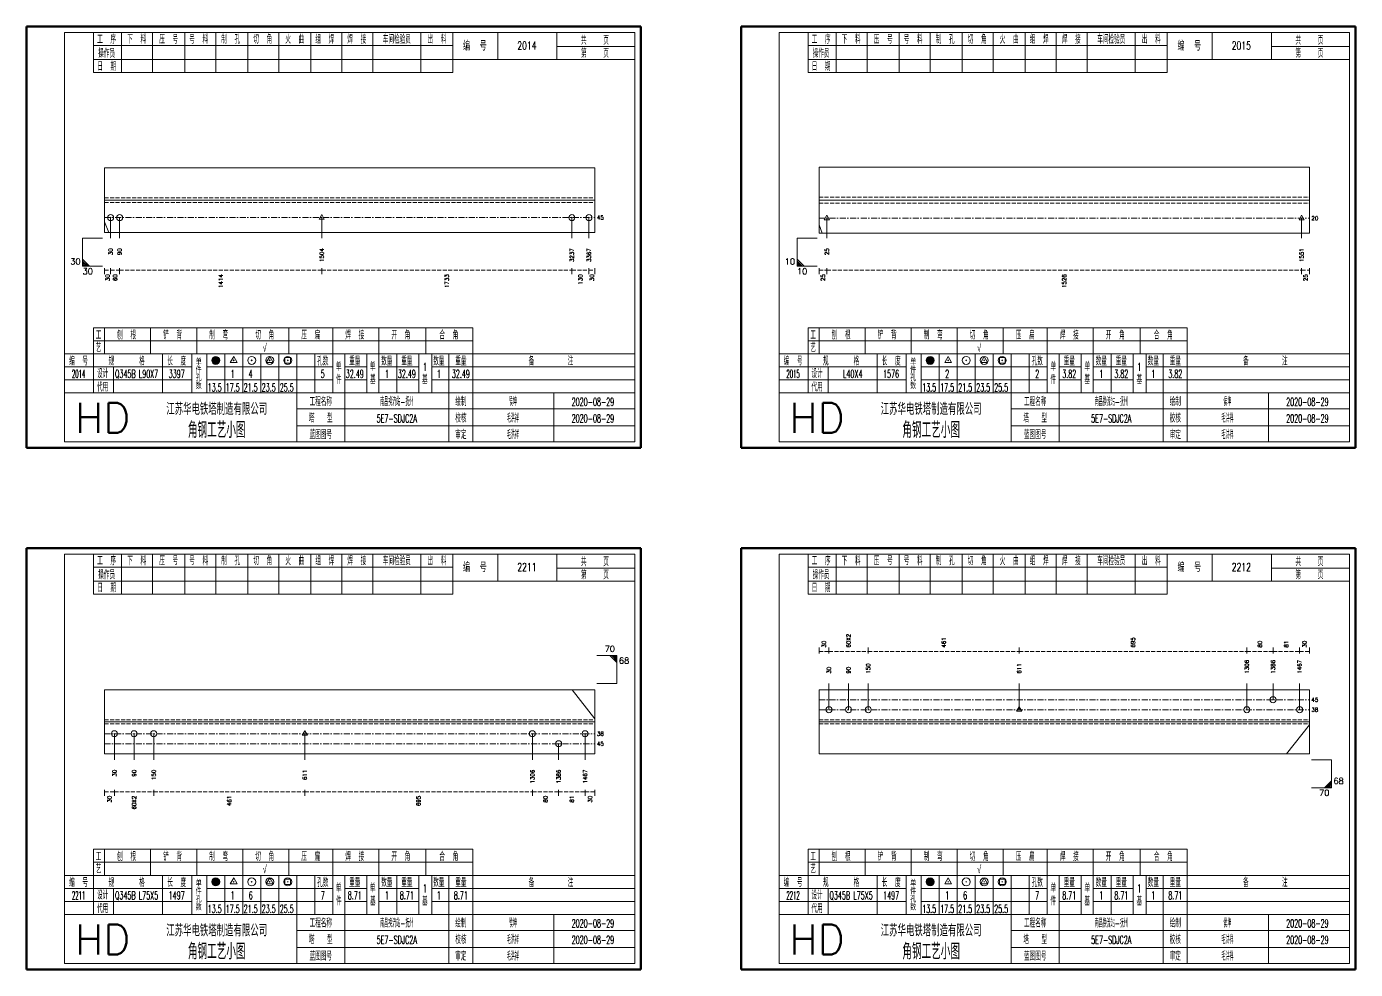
# Model space of a CAD drawing. Extents: x 0 to 5305, y 0 to 1513.
# Drawn here: x 3213 to 3877, y 1042 to 1513 of the extents above; entities that cross this region are included whole.
import ezdxf
from ezdxf.enums import TextEntityAlignment as Align

# ---------------------------------------------------------------- set-up
doc = ezdxf.new("R2010")
doc.units = 0
doc.header["$MEASUREMENT"] = 0
doc.linetypes.add('一点画线', pattern=[5.2, 3, -1, 0.2, -1])
doc.linetypes.add('虚线', pattern=[2.75, 2, -0.75])
doc.layers.get('0').update_dxf_attribs({"linetype": 'CONTINUOUS', "lineweight": 25})
doc.layers.add('1', color=7, linetype='CONTINUOUS', lineweight=25)
doc.layers.add('4', color=7, linetype='CONTINUOUS', lineweight=25)
doc.styles.get("Standard").update_dxf_attribs({"font": 'simplex.shx', "width": 0.7, "height": 3, "bigfont": 'gbhzfs.shx'})

msp = doc.modelspace()

# ---------------------------------------------------------------- linework, layer by layer
at = {"color": 7, "linetype": 'Continuous', "lineweight": 18}
for p, q in [((3252, 1442.42), (3252, 1410.08)), ((3252, 1442.42), (3497, 1442.42)), ((3497, 1442.42), (3497, 1410.08)), ((3609, 1442.75), (3609, 1409.75)), ((3609, 1442.75), (3854, 1442.75)), ((3854, 1442.75), (3854, 1409.75)), ((3252, 1426.25), (3497, 1426.25)), ((3609, 1426.25), (3854, 1426.25)), ((3252, 1181.75), (3252, 1149.75)), ((3252, 1181.75), (3497, 1181.75)), ((3497, 1181.75), (3497, 1149.75)), ((3609, 1181.75), (3609, 1149.75)), ((3609, 1181.75), (3854, 1181.75)), ((3854, 1181.75), (3854, 1149.75)), ((3252, 1165.75), (3497, 1165.75)), ((3609, 1165.75), (3854, 1165.75))]:
    msp.add_line(p, q, dxfattribs=at)
at = {"color": 1, "linetype": '虚线', "lineweight": 18}
for p, q in [((3609, 1427.75), (3854, 1427.75)), ((3252, 1427.42), (3497, 1427.42)), ((3252, 1425.08), (3497, 1425.08)), ((3609, 1424.75), (3854, 1424.75)), ((3252, 1166.75), (3497, 1166.75)), ((3252, 1164.75), (3497, 1164.75)), ((3609, 1166.75), (3854, 1166.75)), ((3609, 1164.75), (3854, 1164.75))]:
    msp.add_line(p, q, dxfattribs=at)
at = {"color": 3, "linetype": '一点画线', "lineweight": 13}
for p, q in [((3252, 1417.58), (3497, 1417.58)), ((3609, 1417.25), (3854, 1417.25)), ((3609, 1176.75), (3854, 1176.75)), ((3609, 1171.75), (3854, 1171.75)), ((3252, 1159.75), (3497, 1159.75)), ((3252, 1154.75), (3497, 1154.75))]:
    msp.add_line(p, q, dxfattribs=at)
at = {"color": 7, "linetype": 'Continuous', "lineweight": 13}
for p, q in [((3252, 1415.47), (3254.16, 1410.08)), ((3255, 1417.58), (3255, 1407.25)), ((3259.5, 1417.58), (3259.5, 1407.25)), ((3360.47, 1417.58), (3360.47, 1407.25)), ((3485.46, 1417.58), (3485.46, 1407.25)), ((3494, 1417.58), (3494, 1407.25)), ((3612.89, 1417.25), (3612.89, 1407.25)), ((3850.11, 1417.25), (3850.11, 1407.25)), ((3609, 1413.88), (3610.55, 1409.75)), ((3241, 1407.25), (3251, 1407.25)), ((3241, 1407.25), (3241, 1393.25)), ((3598, 1407.25), (3608, 1407.25)), ((3598, 1407.25), (3598, 1393.25)), ((3244.5, 1393.25), (3241, 1396.75)), ((3243.62, 1393.25), (3241, 1395.88)), ((3242.75, 1393.25), (3241, 1395)), ((3601.5, 1393.25), (3598, 1396.75)), ((3600.62, 1393.25), (3598, 1395.88)), ((3599.75, 1393.25), (3598, 1395)), ((3241.88, 1393.25), (3241, 1394.12)), ((3241, 1393.25), (3251, 1393.25)), ((3598.88, 1393.25), (3598, 1394.12)), ((3598, 1393.25), (3608, 1393.25)), ((3508, 1198.75), (3498, 1198.75)), ((3504.5, 1198.75), (3508, 1195.25)), ((3505.38, 1198.75), (3508, 1196.12)), ((3506.25, 1198.75), (3508, 1197)), ((3507.12, 1198.75), (3508, 1197.88)), ((3508, 1184.75), (3508, 1198.75)), ((3508, 1184.75), (3498, 1184.75)), ((3613.91, 1171.75), (3613.91, 1184.75)), ((3623.73, 1171.75), (3623.73, 1184.75)), ((3633.55, 1171.75), (3633.55, 1184.75)), ((3709, 1171.75), (3709, 1184.75)), ((3822.74, 1171.75), (3822.74, 1184.75)), ((3835.83, 1176.75), (3835.83, 1184.75)), ((3849.09, 1171.75), (3849.09, 1184.75)), ((3497, 1167.24), (3485.54, 1181.75)), ((3835.68, 1176.6), (3835.98, 1176.9)), ((3835.98, 1176.6), (3835.68, 1176.9)), ((3613.76, 1171.6), (3614.06, 1171.9)), ((3614.06, 1171.6), (3613.76, 1171.9)), ((3623.58, 1171.6), (3623.88, 1171.9)), ((3623.88, 1171.6), (3623.58, 1171.9)), ((3633.4, 1171.6), (3633.7, 1171.9)), ((3633.7, 1171.6), (3633.4, 1171.9)), ((3709, 1173.25), (3707.7, 1171)), ((3707.7, 1171), (3710.3, 1171)), ((3708.85, 1171.6), (3709.15, 1171.9)), ((3709.15, 1171.6), (3708.85, 1171.9)), ((3710.3, 1171), (3709, 1173.25)), ((3822.59, 1171.6), (3822.89, 1171.9)), ((3822.89, 1171.6), (3822.59, 1171.9)), ((3848.94, 1171.6), (3849.24, 1171.9)), ((3849.24, 1171.6), (3848.94, 1171.9)), ((3854, 1164.26), (3842.54, 1149.75)), ((3256.91, 1159.75), (3256.91, 1146.75)), ((3266.73, 1159.75), (3266.73, 1146.75)), ((3276.55, 1159.75), (3276.55, 1146.75)), ((3352, 1159.75), (3352, 1146.75)), ((3465.74, 1159.75), (3465.74, 1146.75)), ((3492.09, 1159.75), (3492.09, 1146.75)), ((3478.83, 1154.75), (3478.83, 1146.75)), ((3865, 1146.75), (3855, 1146.75)), ((3865, 1146.75), (3865, 1132.75)), ((3861.5, 1132.75), (3865, 1136.25)), ((3865, 1132.75), (3855, 1132.75)), ((3862.38, 1132.75), (3865, 1135.38)), ((3863.25, 1132.75), (3865, 1134.5)), ((3864.12, 1132.75), (3865, 1133.62))]:
    msp.add_line(p, q, dxfattribs=at)
at = {"color": 8, "linetype": 'Continuous', "lineweight": 9}
for p, q in [((3252, 1392.25), (3252, 1389.25)), ((3255, 1392.25), (3255, 1389.25)), ((3255, 1392.25), (3255, 1389.25)), ((3259.5, 1392.25), (3259.5, 1389.25)), ((3259.5, 1392.25), (3259.5, 1389.25)), ((3360.47, 1392.25), (3360.47, 1389.25)), ((3360.47, 1392.25), (3360.47, 1389.25)), ((3485.46, 1392.25), (3485.46, 1389.25)), ((3485.46, 1392.25), (3485.46, 1389.25)), ((3494, 1392.25), (3494, 1389.25)), ((3494, 1392.25), (3494, 1389.25)), ((3497, 1392.25), (3497, 1389.25)), ((3609, 1392.25), (3609, 1389.25)), ((3612.89, 1392.25), (3612.89, 1389.25)), ((3612.89, 1392.25), (3612.89, 1389.25)), ((3850.11, 1392.25), (3850.11, 1389.25)), ((3850.11, 1392.25), (3850.11, 1389.25)), ((3854, 1392.25), (3854, 1389.25)), ((3609, 1199.75), (3609, 1202.75)), ((3613.91, 1199.75), (3613.91, 1202.75)), ((3613.91, 1199.75), (3613.91, 1202.75)), ((3633.55, 1199.75), (3633.55, 1202.75)), ((3633.55, 1199.75), (3633.55, 1202.75)), ((3709, 1199.75), (3709, 1202.75)), ((3709, 1199.75), (3709, 1202.75)), ((3822.74, 1199.75), (3822.74, 1202.75)), ((3822.74, 1199.75), (3822.74, 1202.75)), ((3835.83, 1199.75), (3835.83, 1202.75)), ((3835.83, 1199.75), (3835.83, 1202.75)), ((3849.09, 1199.75), (3849.09, 1202.75)), ((3849.09, 1199.75), (3849.09, 1202.75)), ((3854, 1199.75), (3854, 1202.75)), ((3252, 1131.75), (3252, 1128.75)), ((3256.91, 1131.75), (3256.91, 1128.75)), ((3256.91, 1131.75), (3256.91, 1128.75)), ((3276.55, 1131.75), (3276.55, 1128.75)), ((3276.55, 1131.75), (3276.55, 1128.75)), ((3352, 1131.75), (3352, 1128.75)), ((3352, 1131.75), (3352, 1128.75)), ((3465.74, 1131.75), (3465.74, 1128.75)), ((3465.74, 1131.75), (3465.74, 1128.75)), ((3478.83, 1131.75), (3478.83, 1128.75)), ((3478.83, 1131.75), (3478.83, 1128.75)), ((3492.09, 1131.75), (3492.09, 1128.75)), ((3492.09, 1131.75), (3492.09, 1128.75)), ((3497, 1131.75), (3497, 1128.75))]:
    msp.add_line(p, q, dxfattribs=at)
at = {"color": 8, "linetype": '虚线', "lineweight": 9}
for p, q in [((3252, 1391.25), (3255, 1391.25)), ((3255, 1391.25), (3259.5, 1391.25)), ((3259.5, 1391.25), (3360.47, 1391.25)), ((3360.47, 1391.25), (3485.46, 1391.25)), ((3485.46, 1391.25), (3494, 1391.25)), ((3494, 1391.25), (3497, 1391.25)), ((3609, 1391.25), (3612.89, 1391.25)), ((3612.89, 1391.25), (3850.11, 1391.25)), ((3850.11, 1391.25), (3854, 1391.25)), ((3609, 1200.75), (3613.91, 1200.75)), ((3613.91, 1200.75), (3633.55, 1200.75)), ((3633.55, 1200.75), (3709, 1200.75)), ((3709, 1200.75), (3822.74, 1200.75)), ((3822.74, 1200.75), (3835.83, 1200.75)), ((3835.83, 1200.75), (3849.09, 1200.75)), ((3849.09, 1200.75), (3854, 1200.75)), ((3252, 1130.75), (3256.91, 1130.75)), ((3256.91, 1130.75), (3276.55, 1130.75)), ((3276.55, 1130.75), (3352, 1130.75)), ((3352, 1130.75), (3465.74, 1130.75)), ((3465.74, 1130.75), (3478.83, 1130.75)), ((3478.83, 1130.75), (3492.09, 1130.75)), ((3492.09, 1130.75), (3497, 1130.75))]:
    msp.add_line(p, q, dxfattribs=at)
at = {"color": 7, "linetype": 'Continuous', "lineweight": 13}
for centre in [(3835.83, 1176.75), (3613.91, 1171.75), (3623.73, 1171.75), (3633.55, 1171.75), (3822.74, 1171.75), (3849.09, 1171.75)]:
    msp.add_circle(centre, 1.5, dxfattribs=at)
at = {"layer": '1', "color": 7, "linetype": 'Continuous', "lineweight": 13}
for p, q in [((3254.85, 1417.43), (3255.15, 1417.73)), ((3255.15, 1417.43), (3254.85, 1417.73)), ((3259.35, 1417.43), (3259.65, 1417.73)), ((3259.65, 1417.43), (3259.35, 1417.73)), ((3360.47, 1419.08), (3359.17, 1416.83)), ((3359.17, 1416.83), (3361.77, 1416.83)), ((3360.32, 1417.43), (3360.62, 1417.73)), ((3360.62, 1417.43), (3360.32, 1417.73)), ((3361.77, 1416.83), (3360.47, 1419.08)), ((3485.31, 1417.43), (3485.61, 1417.73)), ((3485.61, 1417.43), (3485.31, 1417.73)), ((3493.85, 1417.43), (3494.15, 1417.73)), ((3494.15, 1417.43), (3493.85, 1417.73)), ((3612.89, 1418.75), (3611.59, 1416.5)), ((3611.59, 1416.5), (3614.19, 1416.5)), ((3612.74, 1417.1), (3613.04, 1417.4)), ((3613.04, 1417.1), (3612.74, 1417.4)), ((3614.19, 1416.5), (3612.89, 1418.75)), ((3850.11, 1418.75), (3848.81, 1416.5)), ((3848.81, 1416.5), (3851.41, 1416.5)), ((3849.96, 1417.1), (3850.26, 1417.4)), ((3850.26, 1417.1), (3849.96, 1417.4)), ((3851.41, 1416.5), (3850.11, 1418.75)), ((3256.76, 1159.6), (3257.06, 1159.9)), ((3257.06, 1159.6), (3256.76, 1159.9)), ((3266.58, 1159.6), (3266.88, 1159.9)), ((3266.88, 1159.6), (3266.58, 1159.9)), ((3276.4, 1159.6), (3276.7, 1159.9)), ((3276.7, 1159.6), (3276.4, 1159.9)), ((3352, 1161.25), (3350.7, 1159)), ((3350.7, 1159), (3353.3, 1159)), ((3351.85, 1159.6), (3352.15, 1159.9)), ((3352.15, 1159.6), (3351.85, 1159.9)), ((3353.3, 1159), (3352, 1161.25)), ((3465.59, 1159.6), (3465.89, 1159.9)), ((3465.89, 1159.6), (3465.59, 1159.9)), ((3491.94, 1159.6), (3492.24, 1159.9)), ((3492.24, 1159.6), (3491.94, 1159.9)), ((3478.68, 1154.6), (3478.98, 1154.9)), ((3478.98, 1154.6), (3478.68, 1154.9))]:
    msp.add_line(p, q, dxfattribs=at)
at = {"layer": '1', "color": 7, "linetype": 'Continuous', "lineweight": 18}
for p, q in [((3252, 1410.08), (3497, 1410.08)), ((3609, 1409.75), (3854, 1409.75)), ((3252, 1149.75), (3497, 1149.75)), ((3609, 1149.75), (3854, 1149.75))]:
    msp.add_line(p, q, dxfattribs=at)
at = {"layer": '1', "color": 7, "linetype": 'Continuous', "lineweight": 13}
for centre in [(3255, 1417.58), (3259.5, 1417.58), (3485.46, 1417.58), (3494, 1417.58), (3256.91, 1159.75), (3266.73, 1159.75), (3276.55, 1159.75), (3465.74, 1159.75), (3478.83, 1154.75), (3492.09, 1159.75)]:
    msp.add_circle(centre, 1.5, dxfattribs=at)
at = {"layer": '4', "color": 1, "linetype": 'Continuous', "lineweight": 50}
for p, q in [((3520, 1513), (3213, 1513)), ((3213, 1513), (3213, 1302.5)), ((3520, 1302.5), (3520, 1513)), ((3877, 1513), (3570, 1513)), ((3570, 1513), (3570, 1302.5)), ((3877, 1302.5), (3877, 1513)), ((3213, 1302.5), (3520, 1302.5)), ((3570, 1302.5), (3877, 1302.5)), ((3520, 1252.5), (3213, 1252.5)), ((3213, 1252.5), (3213, 1042)), ((3520, 1042), (3520, 1252.5)), ((3877, 1252.5), (3570, 1252.5)), ((3570, 1252.5), (3570, 1042)), ((3877, 1042), (3877, 1252.5)), ((3213, 1042), (3520, 1042)), ((3570, 1042), (3877, 1042))]:
    msp.add_line(p, q, dxfattribs=at)
at = {"layer": '4', "color": 1, "linetype": 'Continuous', "lineweight": 18}
for p, q in [((3517, 1510), (3232, 1510)), ((3232, 1510), (3232, 1305.5)), ((3246.5, 1510), (3246.5, 1490)), ((3260.5, 1510), (3260.5, 1490)), ((3276, 1510), (3276, 1490)), ((3292, 1510), (3292, 1490)), ((3307.5, 1510), (3307.5, 1490)), ((3323.5, 1510), (3323.5, 1490)), ((3339, 1510), (3339, 1490)), ((3355, 1510), (3355, 1490)), ((3370.5, 1510), (3370.5, 1490)), ((3386, 1510), (3386, 1490)), ((3410, 1510), (3410, 1490)), ((3426, 1510), (3426, 1490)), ((3448.5, 1510), (3448.5, 1496.5)), ((3478, 1510), (3478, 1496.5)), ((3517, 1305.5), (3517, 1510)), ((3874, 1510), (3589, 1510)), ((3589, 1510), (3589, 1305.5)), ((3603.5, 1510), (3603.5, 1490)), ((3617.5, 1510), (3617.5, 1490)), ((3633, 1510), (3633, 1490)), ((3649, 1510), (3649, 1490)), ((3664.5, 1510), (3664.5, 1490)), ((3680.5, 1510), (3680.5, 1490)), ((3696, 1510), (3696, 1490)), ((3712, 1510), (3712, 1490)), ((3727.5, 1510), (3727.5, 1490)), ((3743, 1510), (3743, 1490)), ((3767, 1510), (3767, 1490)), ((3783, 1510), (3783, 1490)), ((3805.5, 1510), (3805.5, 1496.5)), ((3835, 1510), (3835, 1496.5)), ((3874, 1305.5), (3874, 1510)), ((3246.5, 1503.5), (3426, 1503.5)), ((3478, 1503), (3517, 1503)), ((3603.5, 1503.5), (3783, 1503.5)), ((3835, 1503), (3874, 1503)), ((3246.5, 1496.5), (3517, 1496.5)), ((3603.5, 1496.5), (3874, 1496.5)), ((3246.5, 1490), (3426, 1490)), ((3603.5, 1490), (3783, 1490)), ((3246.5, 1362.5), (3436, 1362.5)), ((3246.5, 1362.5), (3246.5, 1349.5)), ((3252, 1362.5), (3252, 1349.5)), ((3275, 1362.5), (3275, 1349.5)), ((3298, 1362.5), (3298, 1349.5)), ((3321, 1362.5), (3321, 1349.5)), ((3344, 1362.5), (3344, 1349.5)), ((3366, 1362.5), (3366, 1349.5)), ((3389, 1362.5), (3389, 1349.5)), ((3412.5, 1362.5), (3412.5, 1349.5)), ((3436, 1362.5), (3436, 1349.5)), ((3603.5, 1362.5), (3793, 1362.5)), ((3603.5, 1362.5), (3603.5, 1349.5)), ((3609, 1362.5), (3609, 1349.5)), ((3632, 1362.5), (3632, 1349.5)), ((3655, 1362.5), (3655, 1349.5)), ((3678, 1362.5), (3678, 1349.5)), ((3701, 1362.5), (3701, 1349.5)), ((3723, 1362.5), (3723, 1349.5)), ((3746, 1362.5), (3746, 1349.5)), ((3769.5, 1362.5), (3769.5, 1349.5)), ((3793, 1362.5), (3793, 1349.5)), ((3246.5, 1356), (3436, 1356)), ((3603.5, 1356), (3793, 1356)), ((3232, 1349.5), (3517, 1349.5)), ((3246.5, 1349.5), (3246.5, 1330)), ((3281, 1349.5), (3281, 1330)), ((3295.5, 1349.5), (3295.5, 1330)), ((3303, 1349.5), (3303, 1330)), ((3312, 1349.5), (3312, 1330)), ((3321, 1349.5), (3321, 1330)), ((3330, 1349.5), (3330, 1330)), ((3339, 1349.5), (3339, 1330)), ((3348, 1349.5), (3348, 1330)), ((3357, 1349.5), (3357, 1330)), ((3366, 1349.5), (3366, 1330)), ((3372, 1349.5), (3372, 1330)), ((3383, 1349.5), (3383, 1330)), ((3389, 1349.5), (3389, 1330)), ((3398, 1349.5), (3398, 1330)), ((3409, 1349.5), (3409, 1330)), ((3415.5, 1349.5), (3415.5, 1330)), ((3424, 1349.5), (3424, 1330)), ((3436, 1349.5), (3436, 1330)), ((3589, 1349.5), (3874, 1349.5)), ((3603.5, 1349.5), (3603.5, 1330)), ((3638, 1349.5), (3638, 1330)), ((3652.5, 1349.5), (3652.5, 1330)), ((3660, 1349.5), (3660, 1330)), ((3669, 1349.5), (3669, 1330)), ((3678, 1349.5), (3678, 1330)), ((3687, 1349.5), (3687, 1330)), ((3696, 1349.5), (3696, 1330)), ((3705, 1349.5), (3705, 1330)), ((3714, 1349.5), (3714, 1330)), ((3723, 1349.5), (3723, 1330)), ((3729, 1349.5), (3729, 1330)), ((3740, 1349.5), (3740, 1330)), ((3746, 1349.5), (3746, 1330)), ((3755, 1349.5), (3755, 1330)), ((3766, 1349.5), (3766, 1330)), ((3772.5, 1349.5), (3772.5, 1330)), ((3781, 1349.5), (3781, 1330)), ((3793, 1349.5), (3793, 1330)), ((3232, 1343), (3295.5, 1343)), ((3256.5, 1343), (3256.5, 1330)), ((3303, 1343), (3366, 1343)), ((3372, 1343), (3383, 1343)), ((3389, 1343), (3409, 1343)), ((3415.5, 1343), (3517, 1343)), ((3589, 1343), (3652.5, 1343)), ((3613.5, 1343), (3613.5, 1330)), ((3660, 1343), (3723, 1343)), ((3729, 1343), (3740, 1343)), ((3746, 1343), (3766, 1343)), ((3772.5, 1343), (3874, 1343)), ((3232, 1336.5), (3295.5, 1336.5)), ((3303, 1336.5), (3366, 1336.5)), ((3372, 1336.5), (3383, 1336.5)), ((3389, 1336.5), (3409, 1336.5)), ((3415.5, 1336.5), (3517, 1336.5)), ((3589, 1336.5), (3652.5, 1336.5)), ((3660, 1336.5), (3723, 1336.5)), ((3729, 1336.5), (3740, 1336.5)), ((3746, 1336.5), (3766, 1336.5)), ((3772.5, 1336.5), (3874, 1336.5)), ((3232, 1330), (3517, 1330)), ((3348, 1330), (3348, 1305.5)), ((3372, 1330), (3372, 1305.5)), ((3424, 1330), (3424, 1305.5)), ((3436, 1330), (3436, 1305.5)), ((3476.5, 1330), (3476.5, 1305.5)), ((3589, 1330), (3874, 1330)), ((3705, 1330), (3705, 1305.5)), ((3729, 1330), (3729, 1305.5)), ((3781, 1330), (3781, 1305.5)), ((3793, 1330), (3793, 1305.5)), ((3833.5, 1330), (3833.5, 1305.5)), ((3348, 1322), (3517, 1322)), ((3705, 1322), (3874, 1322)), ((3348, 1313.5), (3517, 1313.5)), ((3705, 1313.5), (3874, 1313.5)), ((3232, 1305.5), (3517, 1305.5)), ((3589, 1305.5), (3874, 1305.5)), ((3517, 1249.5), (3232, 1249.5)), ((3232, 1249.5), (3232, 1045)), ((3246.5, 1249.5), (3246.5, 1229.5)), ((3260.5, 1249.5), (3260.5, 1229.5)), ((3276, 1249.5), (3276, 1229.5)), ((3292, 1249.5), (3292, 1229.5)), ((3307.5, 1249.5), (3307.5, 1229.5)), ((3323.5, 1249.5), (3323.5, 1229.5)), ((3339, 1249.5), (3339, 1229.5)), ((3355, 1249.5), (3355, 1229.5)), ((3370.5, 1249.5), (3370.5, 1229.5)), ((3386, 1249.5), (3386, 1229.5)), ((3410, 1249.5), (3410, 1229.5)), ((3426, 1249.5), (3426, 1229.5)), ((3448.5, 1249.5), (3448.5, 1236)), ((3478, 1249.5), (3478, 1236)), ((3517, 1045), (3517, 1249.5)), ((3874, 1249.5), (3589, 1249.5)), ((3589, 1249.5), (3589, 1045)), ((3603.5, 1249.5), (3603.5, 1229.5)), ((3617.5, 1249.5), (3617.5, 1229.5)), ((3633, 1249.5), (3633, 1229.5)), ((3649, 1249.5), (3649, 1229.5)), ((3664.5, 1249.5), (3664.5, 1229.5)), ((3680.5, 1249.5), (3680.5, 1229.5)), ((3696, 1249.5), (3696, 1229.5)), ((3712, 1249.5), (3712, 1229.5)), ((3727.5, 1249.5), (3727.5, 1229.5)), ((3743, 1249.5), (3743, 1229.5)), ((3767, 1249.5), (3767, 1229.5)), ((3783, 1249.5), (3783, 1229.5)), ((3805.5, 1249.5), (3805.5, 1236)), ((3835, 1249.5), (3835, 1236)), ((3874, 1045), (3874, 1249.5)), ((3246.5, 1243), (3426, 1243)), ((3478, 1242.5), (3517, 1242.5)), ((3603.5, 1243), (3783, 1243)), ((3835, 1242.5), (3874, 1242.5)), ((3246.5, 1236), (3517, 1236)), ((3603.5, 1236), (3874, 1236)), ((3246.5, 1229.5), (3426, 1229.5)), ((3603.5, 1229.5), (3783, 1229.5)), ((3246.5, 1102), (3436, 1102)), ((3246.5, 1102), (3246.5, 1089)), ((3252, 1102), (3252, 1089)), ((3275, 1102), (3275, 1089)), ((3298, 1102), (3298, 1089)), ((3321, 1102), (3321, 1089)), ((3344, 1102), (3344, 1089)), ((3366, 1102), (3366, 1089)), ((3389, 1102), (3389, 1089)), ((3412.5, 1102), (3412.5, 1089)), ((3436, 1102), (3436, 1089)), ((3603.5, 1102), (3793, 1102)), ((3603.5, 1102), (3603.5, 1089)), ((3609, 1102), (3609, 1089)), ((3632, 1102), (3632, 1089)), ((3655, 1102), (3655, 1089)), ((3678, 1102), (3678, 1089)), ((3701, 1102), (3701, 1089)), ((3723, 1102), (3723, 1089)), ((3746, 1102), (3746, 1089)), ((3769.5, 1102), (3769.5, 1089)), ((3793, 1102), (3793, 1089)), ((3232, 1089), (3517, 1089)), ((3246.5, 1095.5), (3436, 1095.5)), ((3246.5, 1089), (3246.5, 1069.5)), ((3281, 1089), (3281, 1069.5)), ((3295.5, 1089), (3295.5, 1069.5)), ((3303, 1089), (3303, 1069.5)), ((3312, 1089), (3312, 1069.5)), ((3321, 1089), (3321, 1069.5)), ((3330, 1089), (3330, 1069.5)), ((3339, 1089), (3339, 1069.5)), ((3348, 1089), (3348, 1069.5)), ((3357, 1089), (3357, 1069.5)), ((3366, 1089), (3366, 1069.5)), ((3372, 1089), (3372, 1069.5)), ((3383, 1089), (3383, 1069.5)), ((3389, 1089), (3389, 1069.5)), ((3398, 1089), (3398, 1069.5)), ((3409, 1089), (3409, 1069.5)), ((3415.5, 1089), (3415.5, 1069.5)), ((3424, 1089), (3424, 1069.5)), ((3436, 1089), (3436, 1069.5)), ((3589, 1089), (3874, 1089)), ((3603.5, 1095.5), (3793, 1095.5)), ((3603.5, 1089), (3603.5, 1069.5)), ((3638, 1089), (3638, 1069.5)), ((3652.5, 1089), (3652.5, 1069.5)), ((3660, 1089), (3660, 1069.5)), ((3669, 1089), (3669, 1069.5)), ((3678, 1089), (3678, 1069.5)), ((3687, 1089), (3687, 1069.5)), ((3696, 1089), (3696, 1069.5)), ((3705, 1089), (3705, 1069.5)), ((3714, 1089), (3714, 1069.5)), ((3723, 1089), (3723, 1069.5)), ((3729, 1089), (3729, 1069.5)), ((3740, 1089), (3740, 1069.5)), ((3746, 1089), (3746, 1069.5)), ((3755, 1089), (3755, 1069.5)), ((3766, 1089), (3766, 1069.5)), ((3772.5, 1089), (3772.5, 1069.5)), ((3781, 1089), (3781, 1069.5)), ((3793, 1089), (3793, 1069.5)), ((3232, 1082.5), (3295.5, 1082.5)), ((3256.5, 1082.5), (3256.5, 1069.5)), ((3303, 1082.5), (3366, 1082.5)), ((3372, 1082.5), (3383, 1082.5)), ((3389, 1082.5), (3409, 1082.5)), ((3415.5, 1082.5), (3517, 1082.5)), ((3589, 1082.5), (3652.5, 1082.5)), ((3613.5, 1082.5), (3613.5, 1069.5)), ((3660, 1082.5), (3723, 1082.5)), ((3729, 1082.5), (3740, 1082.5)), ((3746, 1082.5), (3766, 1082.5)), ((3772.5, 1082.5), (3874, 1082.5)), ((3232, 1076), (3295.5, 1076)), ((3303, 1076), (3366, 1076)), ((3372, 1076), (3383, 1076)), ((3389, 1076), (3409, 1076)), ((3415.5, 1076), (3517, 1076)), ((3589, 1076), (3652.5, 1076)), ((3660, 1076), (3723, 1076)), ((3729, 1076), (3740, 1076)), ((3746, 1076), (3766, 1076)), ((3772.5, 1076), (3874, 1076)), ((3232, 1069.5), (3517, 1069.5)), ((3348, 1069.5), (3348, 1045)), ((3372, 1069.5), (3372, 1045)), ((3424, 1069.5), (3424, 1045)), ((3436, 1069.5), (3436, 1045)), ((3476.5, 1069.5), (3476.5, 1045)), ((3589, 1069.5), (3874, 1069.5)), ((3705, 1069.5), (3705, 1045)), ((3729, 1069.5), (3729, 1045)), ((3781, 1069.5), (3781, 1045)), ((3793, 1069.5), (3793, 1045)), ((3833.5, 1069.5), (3833.5, 1045)), ((3348, 1061.5), (3517, 1061.5)), ((3705, 1061.5), (3874, 1061.5)), ((3348, 1053), (3517, 1053)), ((3705, 1053), (3874, 1053)), ((3232, 1045), (3517, 1045)), ((3589, 1045), (3874, 1045))]:
    msp.add_line(p, q, dxfattribs=at)
at = {"layer": '4', "color": 7, "linetype": 'Continuous', "lineweight": 13}
for p, q in [((3316.5, 1348.25), (3314.77, 1345.25)), ((3318.23, 1345.25), (3316.5, 1348.25)), ((3334.5, 1348.25), (3332.77, 1345.25)), ((3336.23, 1345.25), (3334.5, 1348.25)), ((3673.5, 1348.25), (3671.77, 1345.25)), ((3675.23, 1345.25), (3673.5, 1348.25)), ((3691.5, 1348.25), (3689.77, 1345.25)), ((3693.23, 1345.25), (3691.5, 1348.25)), ((3314.77, 1345.25), (3318.23, 1345.25)), ((3316.3, 1346.05), (3316.7, 1346.45)), ((3316.7, 1346.05), (3316.3, 1346.45)), ((3325.3, 1346.05), (3325.7, 1346.45)), ((3325.7, 1346.05), (3325.3, 1346.45)), ((3332.77, 1345.25), (3336.23, 1345.25)), ((3334.3, 1346.05), (3334.7, 1346.45)), ((3334.7, 1346.05), (3334.3, 1346.45)), ((3342.09, 1344.84), (3342.09, 1347.66)), ((3342.09, 1347.66), (3344.91, 1347.66)), ((3344.91, 1344.84), (3342.09, 1344.84)), ((3343.3, 1346.05), (3343.7, 1346.45)), ((3343.7, 1346.05), (3343.3, 1346.45)), ((3344.91, 1347.66), (3344.91, 1344.84)), ((3671.77, 1345.25), (3675.23, 1345.25)), ((3673.3, 1346.05), (3673.7, 1346.45)), ((3673.7, 1346.05), (3673.3, 1346.45)), ((3682.3, 1346.05), (3682.7, 1346.45)), ((3682.7, 1346.05), (3682.3, 1346.45)), ((3689.77, 1345.25), (3693.23, 1345.25)), ((3691.3, 1346.05), (3691.7, 1346.45)), ((3691.7, 1346.05), (3691.3, 1346.45)), ((3699.09, 1344.84), (3699.09, 1347.66)), ((3699.09, 1347.66), (3701.91, 1347.66)), ((3701.91, 1344.84), (3699.09, 1344.84)), ((3700.3, 1346.05), (3700.7, 1346.45)), ((3700.7, 1346.05), (3700.3, 1346.45)), ((3701.91, 1347.66), (3701.91, 1344.84)), ((3316.5, 1087.75), (3314.77, 1084.75)), ((3314.77, 1084.75), (3318.23, 1084.75)), ((3316.3, 1085.55), (3316.7, 1085.95)), ((3316.7, 1085.55), (3316.3, 1085.95)), ((3318.23, 1084.75), (3316.5, 1087.75)), ((3325.3, 1085.55), (3325.7, 1085.95)), ((3325.7, 1085.55), (3325.3, 1085.95)), ((3334.5, 1087.75), (3332.77, 1084.75)), ((3332.77, 1084.75), (3336.23, 1084.75)), ((3334.3, 1085.55), (3334.7, 1085.95)), ((3334.7, 1085.55), (3334.3, 1085.95)), ((3336.23, 1084.75), (3334.5, 1087.75)), ((3342.09, 1084.34), (3342.09, 1087.16)), ((3342.09, 1087.16), (3344.91, 1087.16)), ((3344.91, 1084.34), (3342.09, 1084.34)), ((3343.3, 1085.55), (3343.7, 1085.95)), ((3343.7, 1085.55), (3343.3, 1085.95)), ((3344.91, 1087.16), (3344.91, 1084.34)), ((3673.5, 1087.75), (3671.77, 1084.75)), ((3671.77, 1084.75), (3675.23, 1084.75)), ((3673.3, 1085.55), (3673.7, 1085.95)), ((3673.7, 1085.55), (3673.3, 1085.95)), ((3675.23, 1084.75), (3673.5, 1087.75)), ((3682.3, 1085.55), (3682.7, 1085.95)), ((3682.7, 1085.55), (3682.3, 1085.95)), ((3691.5, 1087.75), (3689.77, 1084.75)), ((3689.77, 1084.75), (3693.23, 1084.75)), ((3691.3, 1085.55), (3691.7, 1085.95)), ((3691.7, 1085.55), (3691.3, 1085.95)), ((3693.23, 1084.75), (3691.5, 1087.75)), ((3699.09, 1084.34), (3699.09, 1087.16)), ((3699.09, 1087.16), (3701.91, 1087.16)), ((3701.91, 1084.34), (3699.09, 1084.34)), ((3700.3, 1085.55), (3700.7, 1085.95)), ((3700.7, 1085.55), (3700.3, 1085.95)), ((3701.91, 1087.16), (3701.91, 1084.34))]:
    msp.add_line(p, q, dxfattribs=at)
for centre, radius in [((3307.5, 1346.25), 2), ((3307.5, 1346.25), 1.8), ((3325.5, 1346.25), 2), ((3334.5, 1346.25), 2), ((3343.5, 1346.25), 2), ((3664.5, 1346.25), 2), ((3664.5, 1346.25), 1.8), ((3682.5, 1346.25), 2), ((3691.5, 1346.25), 2), ((3700.5, 1346.25), 2), ((3307.5, 1346.25), 1.6), ((3307.5, 1346.25), 1.4), ((3307.5, 1346.25), 1.2), ((3307.5, 1346.25), 1), ((3307.5, 1346.25), 0.8), ((3307.5, 1346.25), 0.6), ((3307.5, 1346.25), 0.4), ((3307.5, 1346.25), 0.2), ((3664.5, 1346.25), 1.6), ((3664.5, 1346.25), 1.4), ((3664.5, 1346.25), 1.2), ((3664.5, 1346.25), 1), ((3664.5, 1346.25), 0.8), ((3664.5, 1346.25), 0.6), ((3664.5, 1346.25), 0.4), ((3664.5, 1346.25), 0.2), ((3307.5, 1085.75), 2), ((3307.5, 1085.75), 1.8), ((3307.5, 1085.75), 1.6), ((3307.5, 1085.75), 1.4), ((3307.5, 1085.75), 1.2), ((3307.5, 1085.75), 1), ((3307.5, 1085.75), 0.8), ((3307.5, 1085.75), 0.6), ((3307.5, 1085.75), 0.4), ((3307.5, 1085.75), 0.2), ((3325.5, 1085.75), 2), ((3334.5, 1085.75), 2), ((3343.5, 1085.75), 2), ((3664.5, 1085.75), 2), ((3664.5, 1085.75), 1.8), ((3664.5, 1085.75), 1.6), ((3664.5, 1085.75), 1.4), ((3664.5, 1085.75), 1.2), ((3664.5, 1085.75), 1), ((3664.5, 1085.75), 0.8), ((3664.5, 1085.75), 0.6), ((3664.5, 1085.75), 0.4), ((3664.5, 1085.75), 0.2), ((3682.5, 1085.75), 2), ((3691.5, 1085.75), 2), ((3700.5, 1085.75), 2)]:
    msp.add_circle(centre, radius, dxfattribs=at)

# ---------------------------------------------------------------- texts
at = {"color": 7, "linetype": 'Continuous', "lineweight": 13}
for s, p in [('45', (3498, 1417.58)), ('20', (3855, 1417.25)), ('45', (3855, 1176.75)), ('38', (3855, 1171.75)), ('38', (3498, 1159.75)), ('45', (3498, 1154.75))]:
    msp.add_text(s, height=2, dxfattribs=at).set_placement(p, align=Align.MIDDLE_LEFT)
for s, p in [('30', (3240, 1393.25)), ('10', (3597, 1393.25)), ('70', (3507, 1199.75))]:
    msp.add_text(s, height=3, dxfattribs=at).set_placement(p, align=Align.BOTTOM_RIGHT)
for s, p in [('30', (3241, 1392.25)), ('10', (3598, 1392.25)), ('68', (3509, 1197.75))]:
    msp.add_text(s, height=3, dxfattribs=at).set_placement(p, align=Align.TOP_LEFT)
at = {"color": 8, "linetype": 'Continuous', "lineweight": 9}
for s, p in [('30', (3253.5, 1389.25)), ('60', (3257.25, 1389.25)), ('1414', (3309.99, 1389.25)), ('1733', (3422.97, 1389.25)), ('130', (3489.73, 1389.25)), ('30', (3495.5, 1389.25)), ('25', (3610.94, 1389.25)), ('1526', (3731.5, 1389.25)), ('25', (3852.06, 1389.25)), ('30', (3254.45, 1128.75)), ('60X2', (3266.73, 1128.75)), ('461', (3314.27, 1128.75)), ('695', (3408.87, 1128.75)), ('80', (3472.29, 1128.75)), ('81', (3485.46, 1128.75)), ('30', (3494.55, 1128.75))]:
    msp.add_text(s, height=2, rotation=90, dxfattribs=at).set_placement(p, align=Align.MIDDLE_RIGHT)
for s, p in [('60X2', (3623.73, 1202.75)), ('30', (3611.45, 1202.75)), ('461', (3671.27, 1202.75)), ('695', (3765.87, 1202.75)), ('80', (3829.29, 1202.75)), ('81', (3842.46, 1202.75)), ('30', (3851.55, 1202.75))]:
    msp.add_text(s, height=2, rotation=90, dxfattribs=at).set_placement(p, align=Align.MIDDLE_LEFT)
at = {"color": 7, "linetype": 'Continuous', "lineweight": 13}
for s, p in [('1306', (3822.74, 1189.75)), ('1386', (3835.83, 1189.75)), ('1467', (3849.09, 1189.75)), ('30', (3613.91, 1189.75)), ('90', (3623.73, 1189.75)), ('150', (3633.55, 1189.75)), ('611', (3709, 1189.75))]:
    msp.add_text(s, height=2, rotation=90, dxfattribs=at).set_placement(p, align=Align.MIDDLE_LEFT)
msp.add_text('68', height=3, dxfattribs=at).set_placement((3866, 1133.75), align=Align.BOTTOM_LEFT)
msp.add_text('70', height=3, dxfattribs=at).set_placement((3864, 1131.75), align=Align.TOP_RIGHT)
at = {"layer": '1', "color": 7, "linetype": 'Continuous', "lineweight": 13}
for s, p in [('30', (3255, 1402.25)), ('90', (3259.5, 1402.25)), ('1504', (3360.47, 1402.25)), ('3237', (3485.46, 1402.25)), ('3367', (3494, 1402.25)), ('25', (3612.89, 1402.25)), ('1551', (3850.11, 1402.25)), ('30', (3256.91, 1141.75)), ('90', (3266.73, 1141.75)), ('150', (3276.55, 1141.75)), ('611', (3352, 1141.75)), ('1306', (3465.74, 1141.75)), ('1386', (3478.83, 1141.75)), ('1467', (3492.09, 1141.75))]:
    msp.add_text(s, height=2, rotation=90, dxfattribs=at).set_placement(p, align=Align.MIDDLE_RIGHT)
at = {"layer": '4', "color": 1, "linetype": 'Continuous', "lineweight": 13}
for s, height, width, p in [('工  序', 4, 0.7, (3253, 1506.5)), ('下  料', 4, 0.7, (3268, 1506.5)), ('压  号', 4, 0.7, (3284, 1506.5)), ('号  料', 4, 0.7, (3299, 1506.5)), ('制  孔', 4, 0.7, (3315, 1506.5)), ('切  角', 4, 0.7, (3331, 1506.5)), ('火  曲', 4, 0.7, (3347, 1506.5)), ('组  焊', 4, 0.7, (3362, 1506.5)), ('焊  接', 4, 0.7, (3378, 1506.5)), ('车间检验员', 4, 0.7, (3398, 1506.5)), ('出  料', 4, 0.7, (3418, 1506.5)), ('共    页', 4, 0.7, (3497, 1506)), ('工  序', 4, 0.7, (3610, 1506.5)), ('下  料', 4, 0.7, (3625, 1506.5)), ('压  号', 4, 0.7, (3641, 1506.5)), ('号  料', 4, 0.7, (3656, 1506.5)), ('制  孔', 4, 0.7, (3672, 1506.5)), ('切  角', 4, 0.7, (3688, 1506.5)), ('火  曲', 4, 0.7, (3704, 1506.5)), ('组  焊', 4, 0.7, (3719, 1506.5)), ('焊  接', 4, 0.7, (3735, 1506.5)), ('车间检验员', 4, 0.7, (3755, 1506.5)), ('出  料', 4, 0.7, (3775, 1506.5)), ('共    页', 4, 0.7, (3854, 1506)), ('操作员', 4, 0.7, (3253, 1499.5)), ('编  号', 5, 0.7, (3437, 1503.5)), ('2014', 4, 0.7, (3463, 1503.5)), ('第    页', 4, 0.7, (3497, 1499.5)), ('操作员', 4, 0.7, (3610, 1499.5)), ('编  号', 5, 0.7, (3794, 1503.5)), ('2015', 4, 0.7, (3820, 1503.5)), ('第    页', 4, 0.7, (3854, 1499.5)), ('日  期', 4, 0.7, (3253, 1493)), ('日  期', 4, 0.7, (3610, 1493)), ('制  弯', 4, 0.7, (3309, 1358.75)), ('制  弯', 4, 0.7, (3666, 1358.75)), ('工', 4, 0.7, (3249, 1358.75)), ('艺', 4, 0.7, (3249, 1352.5)), ('刨  根', 4, 0.7, (3263, 1358.75)), ('铲  背', 4, 0.7, (3286, 1358.75)), ('切  角', 4, 0.7, (3332, 1358.75)), ('√', 4, 0.7, (3332, 1352.5)), ('压  扁', 4, 0.7, (3355, 1358.75)), ('焊  接', 4, 0.7, (3377, 1358.75)), ('开  角', 4, 0.7, (3400, 1358.75)), ('合  角', 4, 0.7, (3424, 1358.75)), ('工', 4, 0.7, (3606, 1358.75)), ('艺', 4, 0.7, (3606, 1352.5)), ('刨  根', 4, 0.7, (3620, 1358.75)), ('铲  背', 4, 0.7, (3643, 1358.75)), ('切  角', 4, 0.7, (3689, 1358.75)), ('√', 4, 0.7, (3689, 1352.5)), ('压  扁', 4, 0.7, (3712, 1358.75)), ('焊  接', 4, 0.7, (3734, 1358.75)), ('开  角', 4, 0.7, (3757, 1358.75)), ('合  角', 4, 0.7, (3781, 1358.75)), ('编  号', 4, 0.7, (3239, 1345.75)), ('规      格', 4, 0.7, (3263, 1345.75)), ('长  度', 4, 0.7, (3288, 1345.75)), ('孔数', 4, 0.7, (3361, 1345.75)), ('重量', 4, 0.7, (3377, 1345.75)), ('数量', 4, 0.7, (3393, 1345.75)), ('重量', 4, 0.7, (3403, 1345.75)), ('数量', 4, 0.7, (3419, 1345.75)), ('重量', 4, 0.7, (3430, 1345.75)), ('备        注', 4, 0.7, (3475, 1345.75)), ('编  号', 4, 0.7, (3596, 1345.75)), ('规      格', 4, 0.7, (3620, 1345.75)), ('长  度', 4, 0.7, (3645, 1345.75)), ('孔数', 4, 0.7, (3718, 1345.75)), ('重量', 4, 0.7, (3734, 1345.75)), ('数量', 4, 0.7, (3750, 1345.75)), ('重量', 4, 0.7, (3760, 1345.75)), ('数量', 4, 0.7, (3776, 1345.75)), ('重量', 4, 0.7, (3787, 1345.75)), ('备        注', 4, 0.7, (3832, 1345.75)), ('2014', 4, 0.4, (3239, 1339.5)), ('设计', 4, 0.7, (3251, 1339.5)), ('Q345B L90X7', 4, 0.5, (3268, 1339.5)), ('3397', 4, 0.5, (3288, 1339.5)), ('1', 4, 0.5, (3316, 1339.5)), ('4', 4, 0.5, (3325, 1339.5)), ('5', 4, 0.5, (3361, 1339.5)), ('单', 4, 0.7, (3369, 1343)), ('32.49', 4, 0.5, (3377, 1339.5)), ('单', 4, 0.7, (3386, 1343)), ('1', 4, 0.5, (3393, 1339.5)), ('32.49', 4, 0.5, (3403, 1339.5)), ('1', 4, 0.5, (3412, 1343)), ('1', 4, 0.7, (3419, 1339.5)), ('32.49', 4, 0.5, (3430, 1339.5)), ('2015', 4, 0.4, (3596, 1339.5)), ('设计', 4, 0.7, (3608, 1339.5)), (' L40X4', 4, 0.5, (3625, 1339.5)), ('1576', 4, 0.5, (3645, 1339.5)), ('2', 4, 0.5, (3673, 1339.5)), ('2', 4, 0.5, (3718, 1339.5)), ('单', 4, 0.7, (3726, 1343)), ('3.82', 4, 0.5, (3734, 1339.5)), ('单', 4, 0.7, (3743, 1343)), ('1', 4, 0.5, (3750, 1339.5)), ('3.82', 4, 0.5, (3760, 1339.5)), ('1', 4, 0.5, (3769, 1343)), ('1', 4, 0.7, (3776, 1339.5)), ('3.82', 4, 0.5, (3787, 1339.5)), ('代用', 4, 0.7, (3251, 1332.75)), ('13.5', 4, 0.5, (3307, 1332.75)), ('17.5', 4, 0.5, (3316, 1332.75)), ('21.5', 4, 0.5, (3325, 1332.75)), ('23.5', 4, 0.5, (3334, 1332.75)), ('25.5', 4, 0.5, (3343, 1332.75)), ('件', 4, 0.7, (3369, 1336.5)), ('基', 4, 0.7, (3386, 1336.5)), ('基', 4, 0.7, (3412, 1336.5)), ('代用', 4, 0.7, (3608, 1332.75)), ('13.5', 4, 0.5, (3664, 1332.75)), ('17.5', 4, 0.5, (3673, 1332.75)), ('21.5', 4, 0.5, (3682, 1332.75)), ('23.5', 4, 0.5, (3691, 1332.75)), ('25.5', 4, 0.5, (3700, 1332.75)), ('件', 4, 0.7, (3726, 1336.5)), ('基', 4, 0.7, (3743, 1336.5)), ('基', 4, 0.7, (3769, 1336.5)), ('江苏华电铁塔制造有限公司', 6, 0.7, (3308, 1322)), ('工程名称', 4, 0.7, (3360, 1325.5)), ('南昌换流站-抚州', 4, 0.5, (3398, 1325.5)), ('绘制', 4, 0.7, (3430, 1325.5)), ('侯坤', 4, 0.5, (3456, 1325.5)), ('2020-08-29', 4, 0.5, (3496, 1325.5)), ('江苏华电铁塔制造有限公司', 6, 0.7, (3665, 1322)), ('工程名称', 4, 0.7, (3717, 1325.5)), ('南昌换流站-抚州', 4, 0.5, (3755, 1325.5)), ('绘制', 4, 0.7, (3787, 1325.5)), ('侯坤', 4, 0.5, (3813, 1325.5)), ('2020-08-29', 4, 0.5, (3853, 1325.5)), ('角钢工艺小图', 8, 0.8, (3308, 1311.5)), ('塔   型', 4, 0.7, (3360, 1317.25)), ('5E7-SDJC2A', 4, 0.5, (3398, 1317.25)), ('校核', 4, 0.7, (3430, 1317.25)), ('毛洪祥', 4, 0.5, (3456, 1317.25)), ('2020-08-29', 4, 0.5, (3496, 1317.25)), ('角钢工艺小图', 8, 0.8, (3665, 1311.5)), ('塔   型', 4, 0.7, (3717, 1317.25)), ('5E7-SDJC2A', 4, 0.5, (3755, 1317.25)), ('校核', 4, 0.7, (3787, 1317.25)), ('毛洪祥', 4, 0.5, (3813, 1317.25)), ('2020-08-29', 4, 0.5, (3853, 1317.25)), ('蓝图图号', 4, 0.7, (3360, 1309)), ('审定', 4, 0.7, (3430, 1309)), ('毛洪祥', 4, 0.5, (3456, 1309)), ('蓝图图号', 4, 0.7, (3717, 1309)), ('审定', 4, 0.7, (3787, 1309)), ('毛洪祥', 4, 0.5, (3813, 1309)), ('工  序', 4, 0.7, (3253, 1246)), ('下  料', 4, 0.7, (3268, 1246)), ('号  料', 4, 0.7, (3299, 1246)), ('制  孔', 4, 0.7, (3315, 1246)), ('切  角', 4, 0.7, (3331, 1246)), ('火  曲', 4, 0.7, (3347, 1246)), ('组  焊', 4, 0.7, (3362, 1246)), ('焊  接', 4, 0.7, (3378, 1246)), ('车间检验员', 4, 0.7, (3398, 1246)), ('出  料', 4, 0.7, (3418, 1246)), ('工  序', 4, 0.7, (3610, 1246)), ('下  料', 4, 0.7, (3625, 1246)), ('号  料', 4, 0.7, (3656, 1246)), ('制  孔', 4, 0.7, (3672, 1246)), ('切  角', 4, 0.7, (3688, 1246)), ('火  曲', 4, 0.7, (3704, 1246)), ('组  焊', 4, 0.7, (3719, 1246)), ('焊  接', 4, 0.7, (3735, 1246)), ('车间检验员', 4, 0.7, (3755, 1246)), ('出  料', 4, 0.7, (3775, 1246)), ('压  号', 4, 0.7, (3284, 1246)), ('编  号', 5, 0.7, (3437, 1243)), ('2211', 4, 0.7, (3463, 1243)), ('共    页', 4, 0.7, (3497, 1245.5)), ('压  号', 4, 0.7, (3641, 1246)), ('编  号', 5, 0.7, (3794, 1243)), ('2212', 4, 0.7, (3820, 1243)), ('共    页', 4, 0.7, (3854, 1245.5)), ('操作员', 4, 0.7, (3253, 1239)), ('第    页', 4, 0.7, (3497, 1239)), ('操作员', 4, 0.7, (3610, 1239)), ('第    页', 4, 0.7, (3854, 1239)), ('日  期', 4, 0.7, (3253, 1232.5)), ('日  期', 4, 0.7, (3610, 1232.5)), ('工', 4, 0.7, (3249, 1098.25)), ('刨  根', 4, 0.7, (3263, 1098.25)), ('铲  背', 4, 0.7, (3286, 1098.25)), ('制  弯', 4, 0.7, (3309, 1098.25)), ('切  角', 4, 0.7, (3332, 1098.25)), ('压  扁', 4, 0.7, (3355, 1098.25)), ('焊  接', 4, 0.7, (3377, 1098.25)), ('开  角', 4, 0.7, (3400, 1098.25)), ('合  角', 4, 0.7, (3424, 1098.25)), ('工', 4, 0.7, (3606, 1098.25)), ('刨  根', 4, 0.7, (3620, 1098.25)), ('铲  背', 4, 0.7, (3643, 1098.25)), ('制  弯', 4, 0.7, (3666, 1098.25)), ('切  角', 4, 0.7, (3689, 1098.25)), ('压  扁', 4, 0.7, (3712, 1098.25)), ('焊  接', 4, 0.7, (3734, 1098.25)), ('开  角', 4, 0.7, (3757, 1098.25)), ('合  角', 4, 0.7, (3781, 1098.25)), ('艺', 4, 0.7, (3249, 1092)), ('√', 4, 0.7, (3332, 1092)), ('艺', 4, 0.7, (3606, 1092)), ('√', 4, 0.7, (3689, 1092)), ('编  号', 4, 0.7, (3239, 1085.25)), ('规      格', 4, 0.7, (3263, 1085.25)), ('长  度', 4, 0.7, (3288, 1085.25)), ('孔数', 4, 0.7, (3361, 1085.25)), ('单', 4, 0.7, (3369, 1082.5)), ('重量', 4, 0.7, (3377, 1085.25)), ('单', 4, 0.7, (3386, 1082.5)), ('数量', 4, 0.7, (3393, 1085.25)), ('重量', 4, 0.7, (3403, 1085.25)), ('1', 4, 0.5, (3412, 1082.5)), ('数量', 4, 0.7, (3419, 1085.25)), ('重量', 4, 0.7, (3430, 1085.25)), ('备        注', 4, 0.7, (3475, 1085.25)), ('编  号', 4, 0.7, (3596, 1085.25)), ('规      格', 4, 0.7, (3620, 1085.25)), ('长  度', 4, 0.7, (3645, 1085.25)), ('孔数', 4, 0.7, (3718, 1085.25)), ('单', 4, 0.7, (3726, 1082.5)), ('重量', 4, 0.7, (3734, 1085.25)), ('单', 4, 0.7, (3743, 1082.5)), ('数量', 4, 0.7, (3750, 1085.25)), ('重量', 4, 0.7, (3760, 1085.25)), ('1', 4, 0.5, (3769, 1082.5)), ('数量', 4, 0.7, (3776, 1085.25)), ('重量', 4, 0.7, (3787, 1085.25)), ('备        注', 4, 0.7, (3832, 1085.25)), ('2211', 4, 0.4, (3239, 1079)), ('设计', 4, 0.7, (3251, 1079)), ('Q345B L75X5', 4, 0.5, (3268, 1079)), ('1497', 4, 0.5, (3288, 1079)), ('1', 4, 0.5, (3316, 1079)), ('6', 4, 0.5, (3325, 1079)), ('7', 4, 0.5, (3361, 1079)), ('件', 4, 0.7, (3369, 1076)), ('8.71', 4, 0.5, (3377, 1079)), ('基', 4, 0.7, (3386, 1076)), ('1', 4, 0.5, (3393, 1079)), ('8.71', 4, 0.5, (3403, 1079)), ('基', 4, 0.7, (3412, 1076)), ('1', 4, 0.7, (3419, 1079)), ('8.71', 4, 0.5, (3430, 1079)), ('2212', 4, 0.4, (3596, 1079)), ('设计', 4, 0.7, (3608, 1079)), ('Q345B L75X5', 4, 0.5, (3625, 1079)), ('1497', 4, 0.5, (3645, 1079)), ('1', 4, 0.5, (3673, 1079)), ('6', 4, 0.5, (3682, 1079)), ('7', 4, 0.5, (3718, 1079)), ('件', 4, 0.7, (3726, 1076)), ('8.71', 4, 0.5, (3734, 1079)), ('基', 4, 0.7, (3743, 1076)), ('1', 4, 0.5, (3750, 1079)), ('8.71', 4, 0.5, (3760, 1079)), ('基', 4, 0.7, (3769, 1076)), ('1', 4, 0.7, (3776, 1079)), ('8.71', 4, 0.5, (3787, 1079)), ('代用', 4, 0.7, (3251, 1072.25)), ('13.5', 4, 0.5, (3307, 1072.25)), ('17.5', 4, 0.5, (3316, 1072.25)), ('21.5', 4, 0.5, (3325, 1072.25)), ('23.5', 4, 0.5, (3334, 1072.25)), ('25.5', 4, 0.5, (3343, 1072.25)), ('代用', 4, 0.7, (3608, 1072.25)), ('13.5', 4, 0.5, (3664, 1072.25)), ('17.5', 4, 0.5, (3673, 1072.25)), ('21.5', 4, 0.5, (3682, 1072.25)), ('23.5', 4, 0.5, (3691, 1072.25)), ('25.5', 4, 0.5, (3700, 1072.25)), ('江苏华电铁塔制造有限公司', 6, 0.7, (3308, 1061.5)), ('工程名称', 4, 0.7, (3360, 1065)), ('南昌换流站-抚州', 4, 0.5, (3398, 1065)), ('绘制', 4, 0.7, (3430, 1065)), ('侯坤', 4, 0.5, (3456, 1065)), ('2020-08-29', 4, 0.5, (3496, 1065)), ('江苏华电铁塔制造有限公司', 6, 0.7, (3665, 1061.5)), ('工程名称', 4, 0.7, (3717, 1065)), ('南昌换流站-抚州', 4, 0.5, (3755, 1065)), ('绘制', 4, 0.7, (3787, 1065)), ('侯坤', 4, 0.5, (3813, 1065)), ('2020-08-29', 4, 0.5, (3853, 1065)), ('角钢工艺小图', 8, 0.8, (3308, 1051)), ('塔   型', 4, 0.7, (3360, 1056.75)), ('5E7-SDJC2A', 4, 0.5, (3398, 1056.75)), ('校核', 4, 0.7, (3430, 1056.75)), ('毛洪祥', 4, 0.5, (3456, 1056.75)), ('2020-08-29', 4, 0.5, (3496, 1056.75)), ('角钢工艺小图', 8, 0.8, (3665, 1051)), ('塔   型', 4, 0.7, (3717, 1056.75)), ('5E7-SDJC2A', 4, 0.5, (3755, 1056.75)), ('校核', 4, 0.7, (3787, 1056.75)), ('毛洪祥', 4, 0.5, (3813, 1056.75)), ('2020-08-29', 4, 0.5, (3853, 1056.75)), ('蓝图图号', 4, 0.7, (3360, 1048.5)), ('审定', 4, 0.7, (3430, 1048.5)), ('毛洪祥', 4, 0.5, (3456, 1048.5)), ('蓝图图号', 4, 0.7, (3717, 1048.5)), ('审定', 4, 0.7, (3787, 1048.5)), ('毛洪祥', 4, 0.5, (3813, 1048.5))]:
    msp.add_text(s, height=height, dxfattribs=dict(at, width=width)).set_placement(p, align=Align.MIDDLE_CENTER)
for s, height, p in [('件', 3, (3299, 1341.5)), ('单', 3, (3299, 1345.5)), ('件', 3, (3656, 1341.5)), ('单', 3, (3656, 1345.5)), ('孔', 3, (3299, 1337.5)), ('数', 3, (3299, 1333.5)), ('孔', 3, (3656, 1337.5)), ('数', 3, (3656, 1333.5)), ('HD', 15, (3251, 1317.5)), ('HD', 15, (3608, 1317.5)), ('件', 3, (3299, 1081)), ('单', 3, (3299, 1085)), ('件', 3, (3656, 1081)), ('单', 3, (3656, 1085)), ('孔', 3, (3299, 1077)), ('孔', 3, (3656, 1077)), ('数', 3, (3299, 1073)), ('数', 3, (3656, 1073)), ('HD', 15, (3251, 1057)), ('HD', 15, (3608, 1057))]:
    msp.add_text(s, height=height, dxfattribs=at).set_placement(p, align=Align.MIDDLE_CENTER)

doc.saveas('drawing.dxf')
